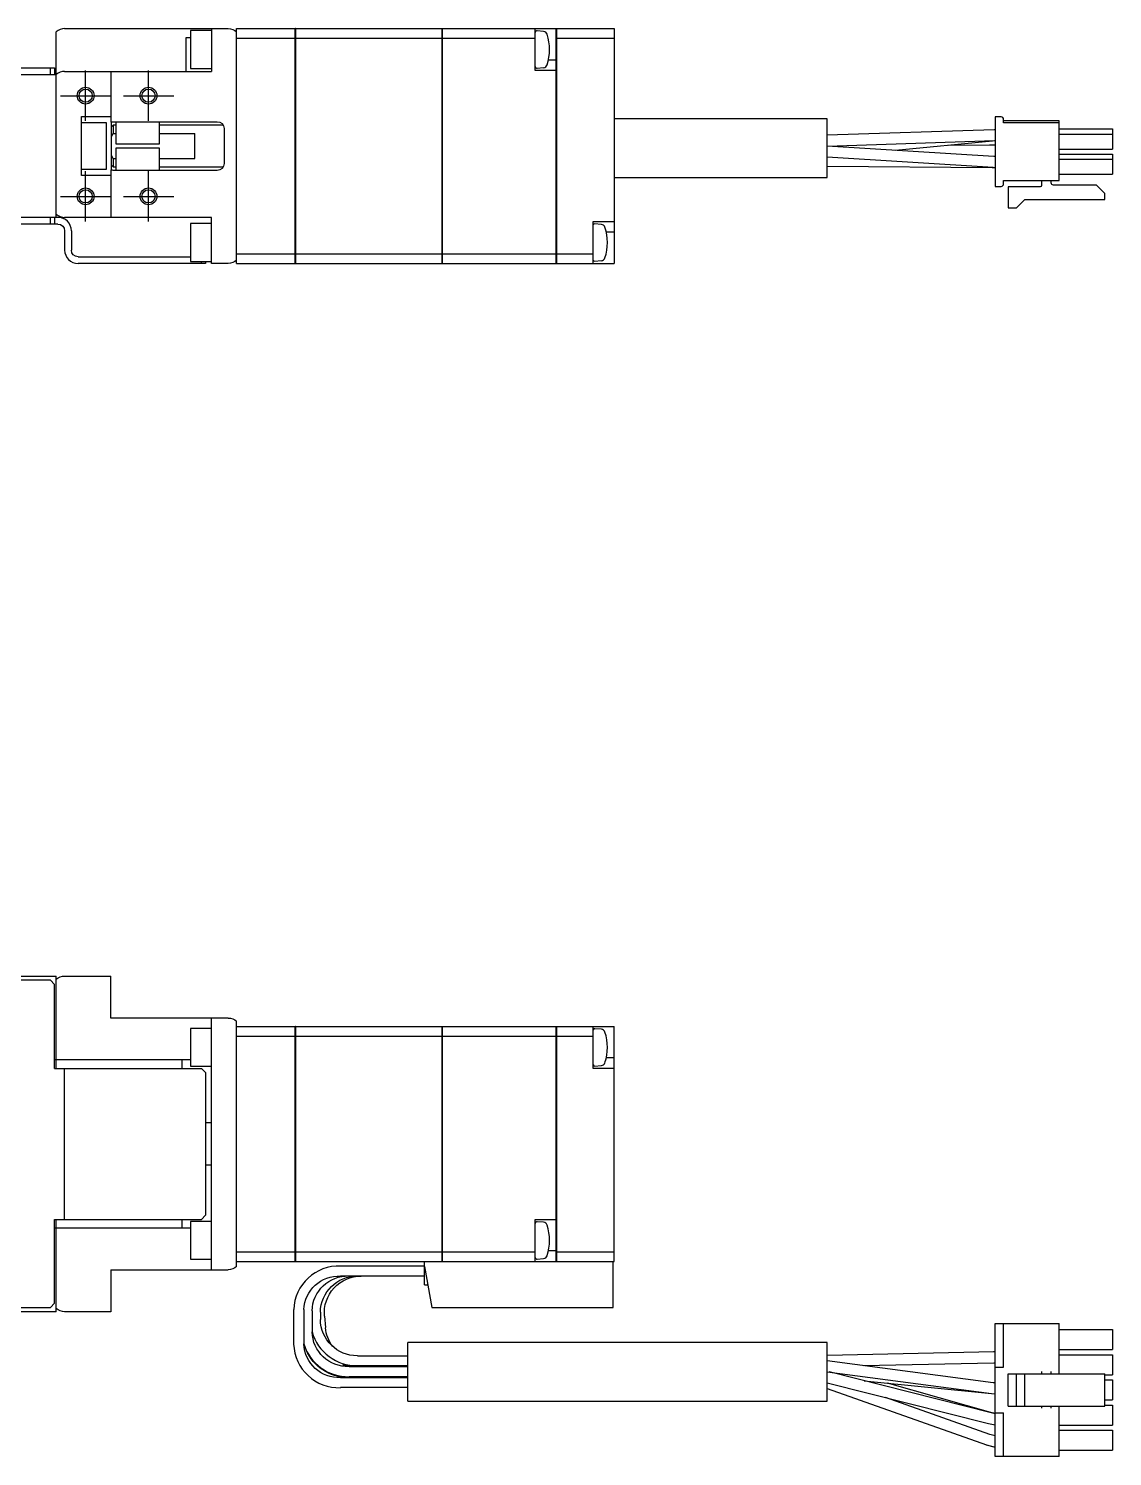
# Model space of a CAD drawing. Extents: x 0 to 722, y -8 to 440.
# Drawn here: x 202.7 to 331.9, y 269.8 to 440 of the extents above; entities that cross this region are included whole.
import ezdxf

# ---------------------------------------------------------------- set-up
doc = ezdxf.new("R2010")
doc.units = 0
doc.header["$LTSCALE"] = 0.5
doc.linetypes.add('CENTER', pattern=[50.8, 31.75, -6.35, 6.35, -6.35])
for name, color, linetype in [('MSM_CENTER', 1, 'CENTER'), ('MSM_CONTINUOUS', 7, 'CONTINUOUS'), ('MSM_NARROW', 5, 'CONTINUOUS')]:
    doc.layers.add(name, color=color, linetype=linetype)

msp = doc.modelspace()

# ---------------------------------------------------------------- linework, layer by layer
at = {"layer": 'MSM_CENTER'}
for p, q in [((209.5, 429), (209.5, 435)), ((217, 429), (217, 435)), ((206.5, 432), (212.5, 432)), ((214, 432), (220, 432)), ((209.5, 417), (209.5, 423)), ((217, 417), (217, 423)), ((206.5, 420), (212.5, 420)), ((214, 420), (220, 420))]:
    msp.add_line(p, q, dxfattribs=at)
at = {"layer": 'MSM_CONTINUOUS'}
for p, q in [((206, 434.52), (206, 439.62)), ((207, 440), (226.5, 440)), ((222, 439.75), (222, 435.25)), ((224.5, 439.75), (222, 439.75)), ((224.5, 440), (224.5, 434.9)), ((227.5, 440), (234.49, 440)), ((227.5, 412), (227.5, 440)), ((234.49, 412), (234.49, 440)), ((234.5, 439.99), (234.49, 439.99)), ((234.5, 440), (251.99, 440)), ((234.5, 440), (234.5, 412)), ((251.99, 412), (251.99, 440)), ((252, 439.99), (251.99, 439.99)), ((252, 440), (265.6, 440)), ((252, 440), (252, 412)), ((263.1, 435), (263.1, 440)), ((264.08, 439.66), (263.32, 439.73)), ((265.6, 412), (265.6, 440)), ((265.6, 439.99), (265.61, 439.99)), ((265.61, 440), (272.5, 440)), ((265.61, 440), (265.61, 412)), ((272.5, 440), (272.5, 412)), ((221.5, 438.95), (222, 438.95)), ((221.5, 434.9), (221.5, 438.95)), ((227.5, 438.84), (234.49, 438.84)), ((234.5, 438.83), (234.49, 438.83)), ((234.5, 438.84), (251.99, 438.84)), ((252, 438.83), (251.99, 438.83)), ((252, 438.84), (263.1, 438.84)), ((265.6, 438.83), (265.61, 438.83)), ((265.61, 438.84), (272.5, 438.84)), ((265.6, 436.25), (264.67, 436.25)), ((206, 434.5), (190.5, 434.5)), ((190.8, 435.3), (205.8, 435.3)), ((205.3, 434.5), (205.3, 435.3)), ((205.8, 435.3), (205.8, 434.5)), ((206, 417.5), (206, 434.5)), ((207, 434.9), (224.5, 434.9)), ((212.5, 434.9), (212.5, 428.87)), ((222, 435.25), (224.5, 435.25)), ((265.6, 435), (263.1, 435)), ((263.32, 435.27), (264.08, 435.34)), ((209, 429.5), (212.5, 429.5)), ((209, 422.5), (209, 429.5)), ((212.5, 428.87), (212.59, 428.87)), ((212.51, 428.85), (212.59, 428.87)), ((212.6, 423.12), (212.6, 428.87)), ((212.8, 428.9), (225.2, 428.9)), ((213.1, 428.9), (213.1, 426.25)), ((218.3, 426.25), (218.3, 428.9)), ((297.9, 429.23), (272.5, 429.23)), ((297.9, 422.23), (297.9, 429.23)), ((317.9, 429.47), (317.9, 421.19)), ((318.62, 429.47), (317.9, 429.47)), ((318.92, 428.76), (318.92, 429.17)), ((325.55, 429.01), (318.92, 429.01)), ((325.55, 421.9), (325.55, 429.01)), ((212, 428.75), (209, 428.75)), ((212, 423.25), (212, 428.75)), ((212.8, 428.5), (212.6, 428.3)), ((212.6, 427.13), (212.8, 427.5)), ((212.8, 428.5), (212.8, 427.5)), ((213.1, 428.5), (212.8, 428.5)), ((212.8, 427.5), (213.1, 427.5)), ((225.89, 428.5), (218.3, 428.5)), ((218.3, 427.5), (222.5, 427.5)), ((222.5, 424.5), (222.5, 427.5)), ((226, 428.1), (226, 423.9)), ((317.78, 427.94), (297.9, 427.3)), ((317.9, 427.95), (317.78, 427.94)), ((325.55, 428.76), (318.92, 428.76)), ((325.55, 428.03), (331.9, 428.03)), ((325.55, 427.43), (331.9, 427.43)), ((331.9, 428.03), (331.9, 425.63)), ((213.1, 426.25), (218.3, 426.25)), ((213.1, 425.75), (213.1, 423.1)), ((218.3, 425.75), (213.1, 425.75)), ((218.3, 423.1), (218.3, 425.75)), ((297.9, 426), (317.82, 426.64)), ((317.77, 424.76), (297.91, 426)), ((306.05, 425.49), (317.62, 426.62)), ((312.38, 426.11), (317.23, 426.14)), ((317.23, 426.14), (317.9, 426.15)), ((317.62, 426.62), (317.9, 426.64)), ((317.82, 426.64), (317.9, 426.65)), ((325.55, 425.63), (331.9, 425.63)), ((212.8, 424.5), (212.6, 424.86)), ((212.8, 424.5), (212.8, 423.5)), ((212.8, 424.5), (213.1, 424.5)), ((218.3, 424.5), (222.5, 424.5)), ((297.9, 424.7), (317.69, 423.46)), ((317.9, 424.76), (317.12, 424.8)), ((317.9, 424.75), (317.77, 424.76)), ((325.55, 425.03), (331.9, 425.03)), ((325.55, 424.43), (331.9, 424.43)), ((331.9, 425.03), (331.9, 422.63)), ((209, 423.25), (212, 423.25)), ((212.5, 422.5), (209, 422.5)), ((212.59, 423.13), (212.5, 423.16)), ((212.5, 423.13), (212.5, 417.5)), ((212.5, 423.13), (212.59, 423.13)), ((212.6, 423.7), (212.8, 423.5)), ((212.8, 423.5), (213.1, 423.5)), ((225.2, 423.1), (212.8, 423.1)), ((218.3, 423.5), (225.89, 423.5)), ((272.5, 422.23), (297.9, 422.23)), ((297.9, 423.6), (317.57, 423.45)), ((317.57, 423.45), (317.9, 423.45)), ((317.69, 423.46), (317.9, 423.45)), ((325.55, 422.63), (331.9, 422.63)), ((317.9, 421.19), (318.62, 421.19)), ((318.92, 421.9), (325.55, 421.9)), ((318.92, 421.49), (318.92, 421.9)), ((319.45, 421.15), (319.45, 418.62)), ((323.3, 421.15), (319.45, 421.15)), ((323.45, 421.9), (323.45, 421.3)), ((324.6, 421.62), (324.6, 421.9)), ((330.01, 421.34), (324.88, 421.34)), ((331.01, 420.34), (330.01, 421.34)), ((320.45, 418.62), (321.47, 419.64)), ((321.47, 419.64), (331.01, 419.64)), ((331.01, 419.64), (331.01, 420.34)), ((206.2, 417.5), (190.5, 417.5)), ((205.3, 416.7), (205.3, 417.5)), ((205.8, 417.5), (205.8, 416.7)), ((224.5, 417.5), (207, 417.5)), ((224.5, 412), (224.5, 417.5)), ((270, 417), (272.5, 417)), ((270, 412), (270, 417)), ((319.45, 418.62), (320.45, 418.62)), ((206.2, 416.7), (190.8, 416.7)), ((207, 415.9), (207, 413.6)), ((207.8, 415.9), (207.8, 413.6)), ((222, 416.75), (222, 412.25)), ((224.5, 416.75), (222, 416.75)), ((270.97, 416.66), (270.21, 416.73)), ((272.5, 415.75), (271.56, 415.75)), ((208.6, 412.8), (222, 412.8)), ((223.8, 412), (208.6, 412)), ((222, 412.25), (224.5, 412.25)), ((223.3, 412), (223.3, 412.25)), ((223.8, 412.25), (223.8, 412)), ((226.5, 412), (224.5, 412)), ((227.5, 413.15), (234.49, 413.15)), ((227.5, 412), (234.49, 412)), ((234.5, 413.16), (234.49, 413.16)), ((234.5, 412.01), (234.49, 412.01)), ((234.5, 413.15), (251.99, 413.15)), ((234.5, 412), (251.99, 412)), ((252, 413.16), (251.99, 413.16)), ((252, 412.01), (251.99, 412.01)), ((252, 413.15), (265.6, 413.15)), ((252, 412), (265.6, 412)), ((265.6, 413.16), (265.61, 413.16)), ((265.6, 412.01), (265.61, 412.01)), ((265.61, 413.15), (270, 413.15)), ((265.61, 412), (272.5, 412)), ((270.21, 412.27), (270.97, 412.34)), ((177, 327.07), (206, 327.07)), ((206, 316.07), (206, 327.07)), ((207, 327.07), (212.5, 327.07)), ((212.5, 322.07), (212.5, 327.07)), ((205.3, 326.57), (191.3, 326.57)), ((205.8, 326.07), (205.3, 326.57)), ((205.8, 316.07), (205.8, 326.07)), ((226.5, 322.07), (212.5, 322.07)), ((224.5, 292.07), (224.5, 322.07)), ((227.5, 292.45), (227.5, 321.69)), ((222, 320.82), (222, 316.32)), ((224.5, 320.82), (222, 320.82)), ((227.5, 321.07), (234.49, 321.07)), ((234.49, 293.07), (234.49, 321.07)), ((234.5, 321.06), (234.49, 321.06)), ((234.5, 321.07), (251.99, 321.07)), ((234.5, 321.07), (234.5, 293.07)), ((251.99, 293.07), (251.99, 321.07)), ((252, 321.06), (251.99, 321.06)), ((252, 321.07), (265.6, 321.07)), ((252, 321.07), (252, 293.07)), ((265.6, 293.07), (265.6, 321.07)), ((265.6, 321.06), (265.61, 321.06)), ((265.61, 321.07), (272.5, 321.07)), ((265.61, 321.07), (265.61, 293.07)), ((270, 316.07), (270, 321.07)), ((270.97, 320.73), (270.21, 320.8)), ((272.5, 293.07), (272.5, 321.07)), ((227.5, 319.92), (234.49, 319.92)), ((234.5, 319.91), (234.49, 319.91)), ((234.5, 319.92), (251.99, 319.92)), ((252, 319.91), (251.99, 319.91)), ((252, 319.92), (265.6, 319.92)), ((265.6, 319.91), (265.61, 319.91)), ((265.61, 319.92), (270, 319.92)), ((222, 317.07), (205.8, 317.07)), ((221, 316.07), (221, 317.07)), ((272.5, 317.32), (271.56, 317.32)), ((205.8, 316.07), (223.3, 316.07)), ((207, 298.07), (207, 316.07)), ((222, 316.32), (224.5, 316.32)), ((223.8, 315.57), (223.3, 316.07)), ((223.8, 315.57), (223.8, 298.57)), ((272.5, 316.07), (270, 316.07)), ((270.21, 316.34), (270.97, 316.41)), ((224.5, 309.57), (223.8, 309.57)), ((223.8, 304.57), (224.5, 304.57)), ((205.8, 288.07), (205.8, 298.07)), ((205.8, 298.07), (223.3, 298.07)), ((206, 287.07), (206, 298.07)), ((221, 297.07), (221, 298.07)), ((222, 297.82), (222, 293.32)), ((224.5, 297.82), (222, 297.82)), ((223.3, 298.07), (223.8, 298.57)), ((263.1, 298.07), (265.6, 298.07)), ((263.1, 293.07), (263.1, 298.07)), ((205.8, 297.07), (222, 297.07)), ((264.08, 297.73), (263.32, 297.8)), ((222, 293.32), (224.5, 293.32)), ((227.5, 294.22), (234.49, 294.22)), ((227.5, 293.07), (234.49, 293.07)), ((234.5, 294.22), (234.49, 294.22)), ((234.5, 293.08), (234.49, 293.08)), ((234.5, 294.22), (251.99, 294.22)), ((234.5, 293.07), (272.5, 293.07)), ((249.9, 290.27), (249.9, 293.07)), ((252, 294.22), (251.99, 294.22)), ((252, 293.08), (251.99, 293.08)), ((252, 294.22), (263.1, 294.22)), ((263.32, 293.34), (264.08, 293.41)), ((265.6, 294.32), (264.67, 294.32)), ((265.6, 294.22), (265.61, 294.22)), ((265.6, 293.08), (265.61, 293.08)), ((265.61, 294.22), (272.5, 294.22)), ((272.4, 287.57), (272.4, 293.07)), ((212.5, 292.07), (226.5, 292.07)), ((212.5, 292.07), (212.5, 287.07)), ((239.9, 292.52), (249.9, 292.52)), ((249.9, 291.32), (239.9, 291.32)), ((249.9, 292.47), (250.76, 287.57)), ((249.9, 290.27), (250.29, 290.27)), ((205.3, 287.57), (205.8, 288.07)), ((206, 287.07), (166.8, 287.07)), ((191.3, 287.57), (205.3, 287.57)), ((212.5, 287.07), (207, 287.07)), ((234.3, 283.22), (234.3, 287.32)), ((235.5, 287.32), (235.5, 283.22)), ((236.5, 287.16), (236.5, 284.68)), ((237.5, 287.01), (237.5, 286.13)), ((237.97, 286.55), (238.09, 285.17)), ((250.76, 287.57), (272.4, 287.57)), ((317.9, 285.67), (325.55, 285.67)), ((317.9, 269.82), (317.9, 285.67)), ((318.92, 280.48), (318.92, 285.67)), ((325.55, 279.68), (325.55, 285.67)), ((325.55, 284.95), (331.9, 284.95)), ((331.9, 284.95), (331.9, 282.55)), ((235.51, 283.22), (235.5, 283.26)), ((247.9, 276.42), (247.9, 283.42)), ((297.9, 283.42), (247.9, 283.42)), ((297.9, 276.42), (297.9, 283.42)), ((325.55, 282.55), (331.9, 282.55)), ((241.9, 281.82), (247.9, 281.82)), ((317.79, 282.27), (297.9, 281.87)), ((317.66, 278.61), (297.9, 281.23)), ((302.2, 280.66), (317.75, 280.97)), ((317.9, 282.27), (317.72, 282.27)), ((317.75, 280.97), (317.9, 280.97)), ((317.9, 282.27), (317.79, 282.27)), ((325.55, 281.95), (331.9, 281.95)), ((331.9, 281.95), (331.9, 279.55)), ((239.9, 279.22), (247.9, 279.22)), ((240.19, 280.68), (240.16, 280.68)), ((240.16, 280.68), (240.19, 280.67)), ((240.9, 280.62), (240.19, 280.68)), ((240.19, 280.67), (241.4, 280.52)), ((247.9, 280.62), (240.9, 280.62)), ((240.9, 280.52), (247.9, 280.52)), ((247.9, 279.32), (240.9, 279.32)), ((297.9, 279.91), (317.49, 277.32)), ((317.45, 275), (298.12, 279.89)), ((317.9, 280.48), (318.92, 280.48)), ((319.45, 275.82), (319.45, 279.68)), ((319.45, 279.68), (331.01, 279.68)), ((320.45, 275.82), (320.45, 279.68)), ((321.47, 275.82), (321.47, 279.68)), ((323.45, 279.93), (323.45, 279.68)), ((324.6, 279.68), (324.6, 279.93)), ((331.01, 275.82), (331.01, 279.68)), ((331.01, 279.55), (331.9, 279.55)), ((247.9, 278.02), (239.9, 278.02)), ((297.9, 278.6), (317.14, 273.74)), ((297.9, 277.93), (316.87, 271.2)), ((302.32, 278.83), (317.49, 277.31)), ((317.4, 275.04), (305.08, 278.55)), ((317.9, 278.58), (317.66, 278.61)), ((331.01, 278.95), (331.9, 278.95)), ((331.9, 278.95), (331.9, 276.55)), ((247.9, 276.42), (297.9, 276.42)), ((317.3, 272.42), (304.83, 276.85)), ((317.49, 277.32), (317.9, 277.28)), ((317.49, 277.31), (317.9, 277.28)), ((319.45, 275.82), (331.01, 275.82)), ((323.45, 275.82), (323.45, 275.57)), ((324.6, 275.57), (324.6, 275.82)), ((325.55, 269.82), (325.55, 275.82)), ((331.01, 276.55), (331.9, 276.55)), ((331.01, 275.95), (331.9, 275.95)), ((331.9, 275.95), (331.9, 273.55)), ((317.9, 274.93), (317.4, 275.04)), ((317.9, 274.91), (317.45, 275)), ((317.9, 275.02), (318.92, 275.02)), ((318.92, 269.82), (318.92, 275.02)), ((317.14, 273.74), (317.9, 273.6)), ((317.9, 272.26), (317.29, 272.42)), ((325.55, 273.55), (331.9, 273.55)), ((325.55, 272.95), (331.9, 272.95)), ((331.9, 272.95), (331.9, 270.55)), ((316.86, 271.2), (317.9, 270.94)), ((316.87, 271.2), (317.9, 270.94)), ((325.55, 269.82), (317.9, 269.82)), ((325.55, 270.55), (331.9, 270.55))]:
    msp.add_line(p, q, dxfattribs=at)
for centre in [(209.5, 432), (217, 432), (209.5, 420), (217, 420)]:
    msp.add_circle(centre, 0.783, dxfattribs=at)
for centre, radius, start, end in [((207, 438.5), 1.5, 90, 131.8103), ((263.3, 439.53), 0.2, 85, 180), ((264.04, 439.16), 0.5, 17.6292, 85), ((258.8, 437.5), 6, 342.3708, 17.6292), ((264.04, 435.83), 0.5, 275, 342.3708), ((207, 433.4), 1.5, 90, 131.8103), ((263.3, 435.47), 0.2, 180, 275), ((318.62, 429.17), 0.3, 360, 90), ((318.62, 421.49), 0.3, 270, 360), ((207, 419), 1.5, 228.1897, 270), ((206.2, 415.9), 1.6, 0, 90), ((270.19, 416.53), 0.2, 85, 161.8051), ((270.93, 416.16), 0.5, 17.6292, 85), ((265.69, 414.5), 6, 342.3708, 17.6292), ((208.6, 413.6), 1.6, 180, 270), ((270.19, 412.47), 0.2, 198.1949, 275), ((270.93, 412.83), 0.5, 275, 342.3708), ((270.19, 320.6), 0.2, 85, 161.8051), ((270.93, 320.24), 0.5, 17.6292, 85), ((265.69, 318.57), 6, 342.3708, 17.6292), ((270.93, 316.9), 0.5, 275, 342.3708), ((270.19, 316.54), 0.2, 198.1949, 275), ((263.3, 297.6), 0.2, 85, 180), ((264.04, 297.24), 0.5, 17.6292, 85), ((258.8, 295.57), 6, 342.3708, 17.6292), ((263.3, 293.54), 0.2, 180, 275), ((264.04, 293.9), 0.5, 275, 342.3708), ((239.71, 287.11), 5.41, 87.9657, 177.8137), ((241.87, 286.21), 5.59, 195.9654, 270.2921), ((239.7, 283.42), 5.41, 182.1273, 272.0933), ((240.82, 284.89), 5.57, 197.3809, 270.7723)]:
    msp.add_arc(centre, radius, start, end, dxfattribs=at)
at = {"layer": 'MSM_CONTINUOUS', "extrusion": (0, 0, -1)}
for centre, radius, start, end in [((-226.5, 438.5), 1.5, 90, 131.8103), ((-212.8, 428.1), 0.8, 74.8734, 90), ((-225.2, 428.1), 0.8, 90, 180), ((-225.2, 423.9), 0.8, 180, 270), ((-212.8, 423.9), 0.8, 270, 285.1266), ((-323.3, 421.3), 0.15, 180, 270), ((-324.88, 421.62), 0.28, 270, 0), ((-206.2, 415.9), 0.8, 90, 180), ((-208.6, 413.6), 0.8, 270, 0), ((-226.5, 413.5), 1.5, 228.1897, 270), ((-207, 325.57), 1.5, 48.1897, 90), ((-226.5, 320.57), 1.5, 90, 131.8103), ((-226.5, 293.57), 1.5, 228.1897, 270), ((-239.71, 287.11), 4.22, 2.8542, 92.5704), ((-240.78, 287.04), 4.29, 1.642, 91.5567), ((-241.85, 286.96), 4.36, 0.5892, 90.5857), ((-242.35, 286.93), 4.39, 355.0821, 90.1308), ((-207, 288.57), 1.5, 270, 311.8103), ((-241.85, 286.18), 4.36, 269.4314, 359.3937), ((-240.78, 284.81), 4.29, 268.4892, 358.3121), ((-242.45, 285.55), 4.37, 322.9581, 354.9542), ((-239.71, 283.44), 4.22, 267.5064, 357.069), ((-240.79, 284.67), 5.45, 271.1091, 336.0046)]:
    msp.add_arc(centre, radius, start, end, dxfattribs=at)
at = {"layer": 'MSM_NARROW'}
for centre in [(209.5, 432), (217, 432), (209.5, 420), (217, 420)]:
    msp.add_circle(centre, 1, dxfattribs=at)

doc.saveas('drawing.dxf')
